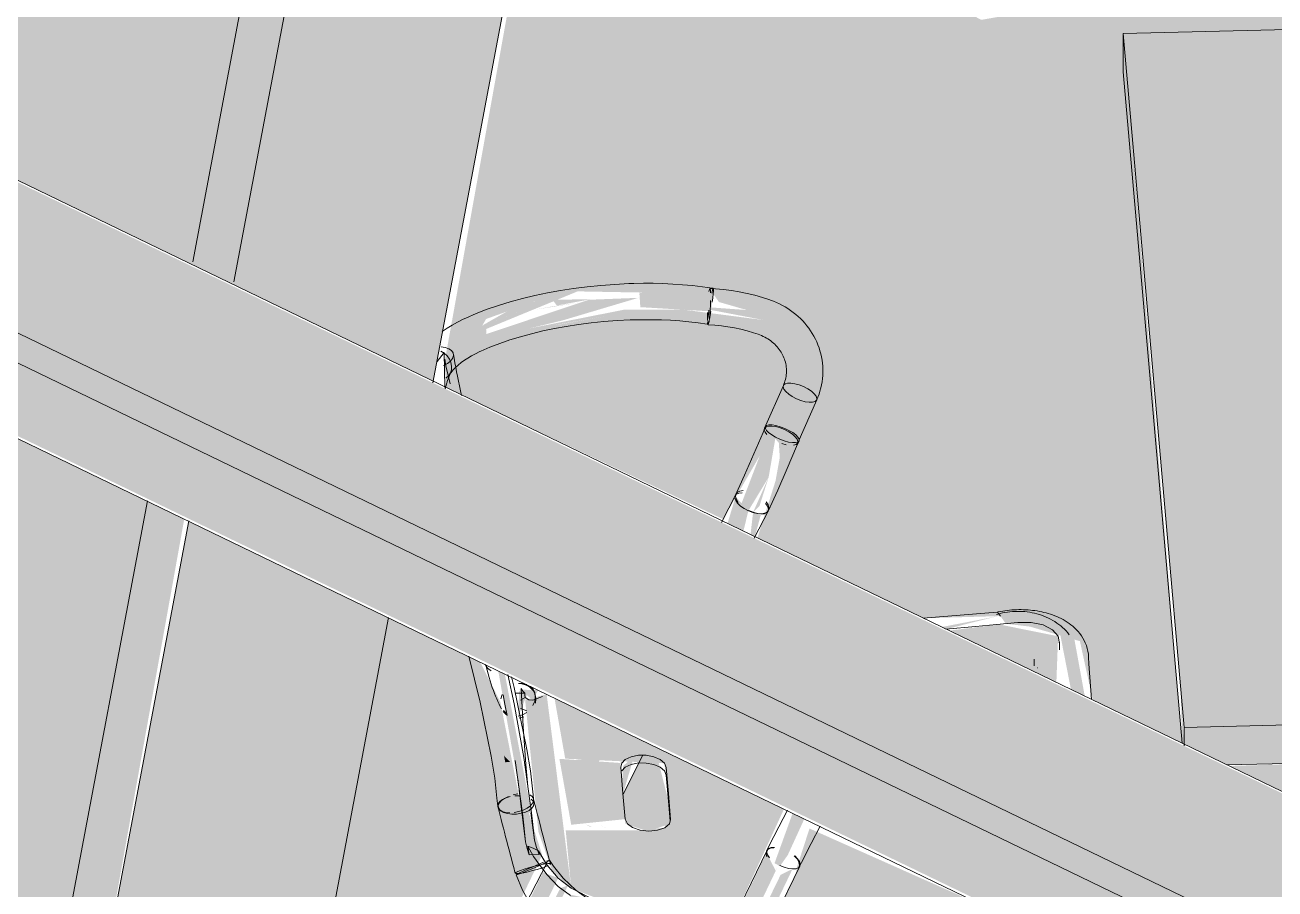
# Model space of a CAD drawing. Header units: inches. Extents: x 27328 to 52026, y -4075 to 4147.
# Drawn here: x 42702.04 to 42736.4, y -2216.59 to -2192.83 of the extents above; entities that cross this region are included whole.
import ezdxf

# ---------------------------------------------------------------- set-up
doc = ezdxf.new("R2010")
doc.units = ezdxf.units.IN
doc.header["$MEASUREMENT"] = 0
for name, color, linetype, lineweight in [('C-BLDG-PADS', 91, 'Continuous', 9), ('I-FURN', 30, 'Continuous', 9), ('S-BEAM', 12, 'Continuous', 9)]:
    doc.layers.add(name, color=color, linetype=linetype, lineweight=lineweight)

# ---------------------------------------------------------------- blocks, each defined once
blk = doc.blocks.new('Falcon 7700 Series Pedestal Base - 36_ Square Top x 30_ - Wheelchair Height-V117-Axon - Looking South West')
at = {"layer": 'I-FURN'}
for points in [[(-34176.235, -2212.144), (-34140.287, -2211.103), (-34141.65, -2195.533), (-34148.278, -2192.328), (-34177.906, -2193.058), (-34176.326, -2211.103)], [(-34176.235, -2212.605), (-34176.326, -2211.103), (-34176.29, -2212.579)], [(-34175.059, -2213.174), (-34140.274, -2212.317), (-34140.274, -2211.257), (-34176.235, -2212.144), (-34176.235, -2212.605), (-34175.199, -2213.106)]]:
    blk.add_hatch(color=256, dxfattribs=at).paths.add_polyline_path(points, flags=0)
for p, q in [((-34148.26, -2192.327), (-34177.906, -2193.058)), ((-34177.906, -2193.058), (-34176.235, -2212.144)), ((-34177.906, -2194.117), (-34177.906, -2193.058)), ((-34176.29, -2212.579), (-34177.906, -2194.117)), ((-34176.235, -2212.144), (-34140.274, -2211.257)), ((-34176.235, -2212.144), (-34176.235, -2212.651)), ((-34140.274, -2212.317), (-34175.059, -2213.174))]:
    blk.add_line(p, q, dxfattribs=at)
blk = doc.blocks.new('HermanMiller_Collection_Air-Chair_SideChair_Arms - Arms-V119-Axon - Looking South West')
at = {"layer": 'I-FURN'}
for points in [[(-34189.239, -2200.7), (-34189.176, -2200.219), (-34190.231, -2200.028), (-34191.205, -2200.204), (-34191.179, -2200.585), (-34189.253, -2200.7)], [(-34189.296, -2200.993), (-34190.24, -2200.718), (-34191.179, -2200.882)], [(-34187.808, -2201.174), (-34188.5, -2200.874), (-34189.279, -2200.891)], [(-34188.21, -2206.184), (-34187.653, -2205.264), (-34187.463, -2204.162), (-34187.652, -2204.036), (-34188.425, -2206.053), (-34188.324, -2206.123)], [(-34182.781, -2209.44), (-34181.386, -2209.089), (-34182.9, -2209.382)], [(-34178.964, -2211.286), (-34179.257, -2209.676), (-34179.635, -2209.606), (-34179.343, -2211.103), (-34179.001, -2211.268)], [(-34194.422, -2214.496), (-34194.171, -2214.489), (-34194.902, -2210.673), (-34195.084, -2210.586), (-34194.519, -2213.785)], [(-34194.526, -2211.818), (-34194.285, -2211.221), (-34194.508, -2211.133), (-34194.534, -2211.758)], [(-34193.079, -2216.56), (-34193.754, -2211.229), (-34194.345, -2211.384), (-34193.981, -2215.009), (-34193.602, -2216.088), (-34193.17, -2216.491)], [(-34194.636, -2213.059), (-34194.519, -2213.015), (-34194.902, -2211.442)], [(-34194.891, -2213.1), (-34194.763, -2213.088), (-34194.926, -2212.918)], [(-34194.708, -2214.525), (-34194.763, -2213.478), (-34194.763, -2214.101)], [(-34187.348, -2215.964), (-34187.128, -2215.654), (-34186.67, -2214.655), (-34186.992, -2214.499), (-34187.49, -2215.875), (-34187.344, -2215.956)], [(-34196.02, -2234.048), (-34187.387, -2215.937), (-34187.458, -2216.083), (-34187.683, -2215.649), (-34187.705, -2215.578), (-34196.451, -2233.959), (-34196.142, -2234.045)], [(-34196.02, -2234.048), (-34195.54, -2233.886), (-34186.996, -2216.034), (-34187.324, -2216.197), (-34195.577, -2233.138)]]:
    blk.add_hatch(color=256, dxfattribs=at).paths.add_polyline_path(points, flags=0)
h = blk.add_hatch(color=256, dxfattribs=at)
h.paths.add_polyline_path([(-34193.594, -2200.382), (-34194.462, -2200.486), (-34195.523, -2201.089)], flags=0)
h.paths.add_polyline_path([(-34192.546, -2200.367), (-34193.594, -2200.382), (-34193.472, -2200.541), (-34192.624, -2200.382)], flags=0)
h.paths.add_polyline_path([(-34195.399, -2201.45), (-34193.324, -2200.952), (-34191.232, -2200.328), (-34192.595, -2200.382), (-34195.417, -2201.326)], flags=0)
h = blk.add_hatch(color=256, dxfattribs=at)
h.paths.add_polyline_path([(-34187.711, -2200.955), (-34187.633, -2200.71), (-34189.256, -2200.591), (-34189.26, -2200.658)], flags=0)
h.paths.add_polyline_path([(-34187.595, -2200.505), (-34188.78, -2200.204), (-34188.141, -2200.4), (-34187.633, -2200.498)], flags=0)
h = blk.add_hatch(color=256, dxfattribs=at)
h.paths.add_polyline_path([(-34196.929, -2223.494), (-34193.439, -2216.282), (-34193.857, -2216.127), (-34197.366, -2223.405), (-34197.051, -2223.491)], flags=0)
h.paths.add_polyline_path([(-34192.511, -2214.873), (-34192.676, -2214.81), (-34192.571, -2214.869)], flags=0)
h.paths.add_polyline_path([(-34191.712, -2213.315), (-34191.719, -2212.955), (-34191.691, -2213.121), (-34191.719, -2213.236)], flags=0)
h.paths.add_polyline_path([(-34188.347, -2206.748), (-34188.21, -2206.184), (-34188.561, -2205.794), (-34188.784, -2206.536), (-34188.35, -2206.747)], flags=0)
h = blk.add_hatch(color=256, dxfattribs=at)
h.paths.add_polyline_path([(-34196.929, -2223.494), (-34196.451, -2223.321), (-34193.17, -2216.491), (-34193.376, -2216.56), (-34196.776, -2223.196)], flags=0)
h.paths.add_polyline_path([(-34192.133, -2214.9), (-34192.301, -2214.803), (-34192.139, -2214.9)], flags=0)
h.paths.add_polyline_path([(-34191.656, -2213.969), (-34191.35, -2212.931), (-34191.657, -2213.206), (-34191.679, -2213.704), (-34191.657, -2213.957)], flags=0)
h.paths.add_polyline_path([(-34188.031, -2206.901), (-34187.862, -2206.272), (-34188.08, -2206.226), (-34188.151, -2206.843), (-34188.041, -2206.896)], flags=0)
h = blk.add_hatch(color=256, dxfattribs=at)
h.paths.add_polyline_path([(-34193.403, -2213.006), (-34193.079, -2214.818), (-34191.594, -2214.664), (-34191.729, -2213.119), (-34193.323, -2213.011)], flags=0)
h.paths.add_polyline_path([(-34188.713, -2217.609), (-34187.23, -2214.384), (-34193.539, -2211.333), (-34193.244, -2213.001), (-34190.518, -2213.127), (-34190.408, -2213.962), (-34190.508, -2214.901), (-34191.182, -2214.968), (-34193.23, -2214.968), (-34193.079, -2216.56), (-34191.139, -2217.332), (-34189.012, -2217.604)], flags=0)
h.paths.add_polyline_path([(-34187.588, -2217.58), (-34181.268, -2217.267), (-34186.529, -2214.922), (-34186.887, -2216.021), (-34186.904, -2216.179), (-34187.554, -2217.511)], flags=0)
h.paths.add_polyline_path([(-34187.108, -2216.02), (-34187.271, -2215.861), (-34187.115, -2216.018)], flags=0)
h.paths.add_polyline_path([(-34179.745, -2210.908), (-34179.697, -2209.635), (-34181.323, -2209.308), (-34182.695, -2209.481), (-34179.801, -2210.881)], flags=0)
for p, q in [((-34189.249, -2200.187), (-34189.254, -2200.117)), ((-34189.239, -2200.7), (-34189.259, -2200.818)), ((-34196.575, -2201.828), (-34196.767, -2202.075)), ((-34196.553, -2202.79), (-34196.575, -2201.828)), ((-34196.525, -2202.2), (-34196.55, -2202.014)), ((-34196.409, -2202.697), (-34196.525, -2202.2)), ((-34187.248, -2202.737), (-34187.768, -2203.917)), ((-34187.254, -2202.779), (-34187.248, -2202.737)), ((-34186.853, -2204.32), (-34186.331, -2203.137)), ((-34186.325, -2203.095), (-34186.331, -2203.137)), ((-34187.168, -2204.367), (-34187.287, -2204.333)), ((-34188.548, -2205.718), (-34188.95, -2206.503)), ((-34188.08, -2206.226), (-34188.199, -2206.177)), ((-34187.962, -2206.256), (-34188.08, -2206.226)), ((-34188.049, -2206.938), (-34187.658, -2206.174)), ((-34181.37, -2208.972), (-34183.402, -2209.139)), ((-34181.281, -2209.08), (-34181.365, -2208.972)), ((-34181.971, -2209.369), (-34182.782, -2209.442)), ((-34179.658, -2210.011), (-34179.658, -2209.798)), ((-34180.351, -2210.452), (-34180.359, -2210.269)), ((-34178.86, -2210.209), (-34178.86, -2210.211)), ((-34178.853, -2210.39), (-34178.86, -2210.211)), ((-34180.267, -2210.501), (-34180.271, -2210.499)), ((-34178.853, -2210.39), (-34178.775, -2211.377)), ((-34195.016, -2211.351), (-34194.975, -2211.232)), ((-34194.606, -2211.204), (-34194.351, -2211.198)), ((-34194.348, -2211.32), (-34194.477, -2211.396)), ((-34193.87, -2211.295), (-34194.136, -2211.389)), ((-34194.048, -2211.353), (-34194.057, -2211.477)), ((-34194.861, -2211.791), (-34194.945, -2211.703)), ((-34194.94, -2211.672), (-34194.866, -2211.753)), ((-34194.475, -2211.622), (-34194.302, -2211.684)), ((-34194.382, -2211.854), (-34194.507, -2211.886)), ((-34194.422, -2214.496), (-34194.618, -2213.052)), ((-34191.655, -2213.974), (-34191.109, -2212.909)), ((-34194.545, -2213.545), (-34194.516, -2213.792)), ((-34195.12, -2214.084), (-34195.1, -2214.311)), ((-34194.55, -2213.971), (-34194.677, -2213.997)), ((-34194.625, -2214.023), (-34194.495, -2214.021)), ((-34194.103, -2214.235), (-34194.124, -2213.991)), ((-34194.644, -2214.479), (-34194.517, -2214.454)), ((-34194.084, -2215.244), (-34194.185, -2214.49)), ((-34187.695, -2215.519), (-34196.565, -2233.727)), ((-34193.742, -2215.854), (-34197.488, -2223.164)), ((-34193.962, -2215.636), (-34194.237, -2215.643)), ((-34187.706, -2215.697), (-34187.725, -2215.619)), ((-34195.507, -2233.839), (-34186.796, -2215.957)), ((-34193.669, -2215.913), (-34193.651, -2215.894)), ((-34187.222, -2215.988), (-34187.342, -2215.938)), ((-34186.801, -2215.917), (-34186.812, -2215.985))]:
    blk.add_line(p, q, dxfattribs=at)
for points in [[(-34195.979, -2200.886, 0), (-34195.688, -2200.761, 0), (-34195.386, -2200.644, 0), (-34195.075, -2200.537, 0), (-34194.753, -2200.437, 0), (-34194.422, -2200.347, 0), (-34194.082, -2200.265, 0), (-34193.734, -2200.191, 0), (-34193.377, -2200.127, 0), (-34193.014, -2200.071, 0), (-34192.643, -2200.025, 0), (-34192.266, -2199.987, 0), (-34191.883, -2199.958, 0), (-34191.495, -2199.938, 0), (-34191.36, -2199.934, 0)], [(-34191.36, -2199.934, 0), (-34191.096, -2199.929, 0), (-34190.829, -2199.929, 0), (-34190.56, -2199.936, 0), (-34190.289, -2199.949, 0), (-34190.017, -2199.968, 0), (-34189.744, -2199.993, 0), (-34189.47, -2200.023, 0), (-34189.196, -2200.06, 0), (-34189.176, -2200.063, 0)], [(-34189.254, -2200.117, 0), (-34189.261, -2200.077, 0), (-34189.27, -2200.07, 0), (-34189.281, -2200.097, 0), (-34189.293, -2200.157, 0)], [(-34187.618, -2200.385, 0), (-34187.825, -2200.318, 0), (-34188.034, -2200.259, 0), (-34188.246, -2200.207, 0), (-34188.46, -2200.163, 0), (-34188.676, -2200.127, 0), (-34188.894, -2200.098, 0), (-34189.112, -2200.078, 0), (-34189.267, -2200.068, 0)], [(-34189.217, -2200.197, 0), (-34189.199, -2200.121, 0), (-34189.185, -2200.076, 0), (-34189.175, -2200.063, 0), (-34189.17, -2200.084, 0), (-34189.17, -2200.137, 0)], [(-34189.269, -2200.782, 0), (-34189.26, -2200.658, 0), (-34189.253, -2200.528, 0), (-34189.249, -2200.4, 0)], [(-34189.17, -2200.137, 0), (-34189.176, -2200.219, 0), (-34189.186, -2200.324, 0), (-34189.201, -2200.444, 0)], [(-34186.174, -2202.126, 0), (-34186.185, -2202.04, 0), (-34186.2, -2201.955, 0), (-34186.219, -2201.87, 0), (-34186.242, -2201.786, 0), (-34186.268, -2201.703, 0), (-34186.298, -2201.622, 0), (-34186.331, -2201.541, 0), (-34186.368, -2201.462, 0), (-34186.408, -2201.385, 0), (-34186.452, -2201.31, 0), (-34186.499, -2201.236, 0), (-34186.548, -2201.164, 0), (-34186.601, -2201.095, 0), (-34186.657, -2201.028, 0), (-34186.716, -2200.963, 0), (-34186.778, -2200.9, 0), (-34186.842, -2200.84, 0), (-34186.908, -2200.783, 0), (-34186.977, -2200.728, 0), (-34187.048, -2200.676, 0), (-34187.121, -2200.626, 0), (-34187.197, -2200.58, 0), (-34187.274, -2200.536, 0), (-34187.352, -2200.496, 0), (-34187.433, -2200.458, 0), (-34187.515, -2200.424, 0), (-34187.598, -2200.392, 0), (-34187.618, -2200.385, 0)], [(-34189.335, -2200.735, 0), (-34189.336, -2200.851, 0), (-34189.334, -2200.948, 0)], [(-34189.32, -2200.896, 0), (-34189.309, -2200.791, 0), (-34189.295, -2200.67, 0)], [(-34196.622, -2201.252, 0), (-34196.489, -2201.161, 0), (-34196.349, -2201.076, 0), (-34196.203, -2200.995, 0), (-34196.052, -2200.919, 0), (-34195.979, -2200.886, 0)], [(-34195.567, -2201.797, 0), (-34195.311, -2201.687, 0), (-34195.043, -2201.584, 0), (-34194.764, -2201.487, 0), (-34194.474, -2201.397, 0), (-34194.173, -2201.315, 0), (-34193.862, -2201.24, 0), (-34193.542, -2201.173, 0), (-34193.213, -2201.113, 0), (-34192.876, -2201.062, 0), (-34192.531, -2201.018, 0), (-34192.179, -2200.983, 0), (-34191.82, -2200.956, 0), (-34191.456, -2200.938, 0), (-34191.329, -2200.933, 0)], [(-34191.329, -2200.933, 0), (-34191.088, -2200.929, 0), (-34190.843, -2200.929, 0), (-34190.596, -2200.936, 0), (-34190.347, -2200.947, 0), (-34190.096, -2200.965, 0), (-34189.844, -2200.988, 0), (-34189.592, -2201.016, 0), (-34189.339, -2201.049, 0), (-34189.32, -2201.052, 0)], [(-34189.33, -2201.019, 0), (-34189.322, -2201.059, 0), (-34189.313, -2201.066, 0), (-34189.302, -2201.038, 0), (-34189.291, -2200.979, 0), (-34189.279, -2200.891, 0), (-34189.269, -2200.782, 0)], [(-34189.259, -2200.818, 0), (-34189.279, -2200.918, 0), (-34189.296, -2200.993, 0), (-34189.31, -2201.039, 0), (-34189.32, -2201.052, 0), (-34189.325, -2201.031, 0), (-34189.325, -2200.978, 0)], [(-34189.316, -2201.067, 0), (-34189.133, -2201.079, 0), (-34188.951, -2201.098, 0), (-34188.77, -2201.124, 0), (-34188.591, -2201.156, 0), (-34188.414, -2201.194, 0), (-34188.239, -2201.239, 0), (-34188.066, -2201.29, 0), (-34187.945, -2201.33, 0)], [(-34187.945, -2201.33, 0), (-34187.897, -2201.348, 0), (-34187.85, -2201.367, 0), (-34187.804, -2201.388, 0), (-34187.759, -2201.411, 0), (-34187.716, -2201.435, 0), (-34187.674, -2201.46, 0), (-34187.633, -2201.487, 0), (-34187.593, -2201.515, 0), (-34187.556, -2201.545, 0), (-34187.519, -2201.576, 0), (-34187.485, -2201.607, 0), (-34187.452, -2201.64, 0), (-34187.42, -2201.674, 0), (-34187.391, -2201.709, 0), (-34187.363, -2201.745, 0), (-34187.337, -2201.782, 0), (-34187.312, -2201.819, 0), (-34187.29, -2201.857, 0), (-34187.269, -2201.896, 0), (-34187.25, -2201.935, 0), (-34187.233, -2201.975, 0), (-34187.218, -2202.016, 0), (-34187.204, -2202.056, 0), (-34187.193, -2202.098, 0), (-34187.183, -2202.139, 0), (-34187.175, -2202.181, 0), (-34187.169, -2202.223, 0), (-34187.168, -2202.233, 0)], [(-34196.655, -2201.674, 0), (-34196.539, -2201.692, 0), (-34196.441, -2201.728, 0), (-34196.368, -2201.781, 0), (-34196.325, -2201.845, 0)], [(-34196.666, -2201.792, 0), (-34196.571, -2201.851, 0), (-34196.49, -2201.926, 0), (-34196.426, -2202.013, 0), (-34196.384, -2202.108, 0), (-34196.365, -2202.207, 0), (-34196.37, -2202.304, 0)], [(-34196.325, -2201.845, 0), (-34196.315, -2201.918, 0), (-34196.338, -2201.993, 0), (-34196.394, -2202.067, 0), (-34196.478, -2202.133, 0), (-34196.585, -2202.187, 0)], [(-34196.429, -2202.446, 0), (-34196.378, -2202.378, 0), (-34196.32, -2202.311, 0), (-34196.255, -2202.244, 0), (-34196.182, -2202.177, 0), (-34196.102, -2202.111, 0), (-34196.014, -2202.047, 0), (-34195.919, -2201.984, 0), (-34195.816, -2201.923, 0), (-34195.707, -2201.864, 0), (-34195.59, -2201.807, 0), (-34195.567, -2201.797, 0)], [(-34196.092, -2203.017, 0), (-34196.121, -2202.882, 0), (-34196.149, -2202.749, 0), (-34196.176, -2202.617, 0), (-34196.202, -2202.487, 0), (-34196.227, -2202.36, 0), (-34196.251, -2202.235, 0), (-34196.274, -2202.112, 0), (-34196.296, -2201.992, 0), (-34196.316, -2201.875, 0)], [(-34186.331, -2203.137, 0), (-34186.298, -2203.056, 0), (-34186.268, -2202.974, 0), (-34186.242, -2202.891, 0), (-34186.22, -2202.807, 0), (-34186.201, -2202.722, 0), (-34186.186, -2202.636, 0), (-34186.174, -2202.55, 0), (-34186.167, -2202.463, 0), (-34186.163, -2202.377, 0), (-34186.163, -2202.29, 0), (-34186.167, -2202.203, 0), (-34186.174, -2202.126, 0)], [(-34196.545, -2202.829, 0), (-34196.477, -2202.606, 0), (-34196.39, -2202.373, 0)], [(-34196.37, -2202.304, 0), (-34196.399, -2202.395, 0), (-34196.451, -2202.474, 0), (-34196.522, -2202.538, 0)], [(-34187.168, -2202.233, 0), (-34187.165, -2202.276, 0), (-34187.163, -2202.318, 0), (-34187.163, -2202.361, 0), (-34187.165, -2202.404, 0), (-34187.169, -2202.446, 0), (-34187.175, -2202.489, 0), (-34187.183, -2202.532, 0), (-34187.192, -2202.574, 0), (-34187.204, -2202.617, 0), (-34187.217, -2202.659, 0), (-34187.233, -2202.701, 0), (-34187.248, -2202.737, 0)], [(-34186.766, -2203.151, 0), (-34186.887, -2203.103, 0), (-34187.002, -2203.044, 0), (-34187.101, -2202.977, 0), (-34187.18, -2202.908, 0), (-34187.232, -2202.84, 0), (-34187.254, -2202.779, 0)], [(-34187.248, -2202.737, 0), (-34187.244, -2202.729, 0), (-34187.203, -2202.693, 0), (-34187.134, -2202.674, 0), (-34187.042, -2202.673, 0), (-34186.932, -2202.689, 0), (-34186.813, -2202.723, 0)], [(-34186.813, -2202.723, 0), (-34186.692, -2202.771, 0), (-34186.577, -2202.831, 0), (-34186.478, -2202.897, 0), (-34186.399, -2202.967, 0), (-34186.347, -2203.034, 0), (-34186.325, -2203.095, 0)], [(-34186.331, -2203.137, 0), (-34186.335, -2203.145, 0), (-34186.376, -2203.181, 0), (-34186.445, -2203.2, 0), (-34186.537, -2203.201, 0), (-34186.647, -2203.185, 0), (-34186.766, -2203.151, 0)], [(-34187.334, -2203.874, 0), (-34187.452, -2203.842, 0), (-34187.558, -2203.825, 0), (-34187.645, -2203.825, 0), (-34187.707, -2203.842, 0), (-34187.74, -2203.874, 0), (-34187.741, -2203.919, 0)], [(-34188.574, -2205.773, 0), (-34188.315, -2205.204, 0), (-34188.059, -2204.622, 0), (-34187.805, -2204.028, 0), (-34187.74, -2203.875, 0)], [(-34187.774, -2203.959, 0), (-34187.764, -2203.909, 0), (-34187.723, -2203.874, 0), (-34187.654, -2203.855, 0), (-34187.562, -2203.854, 0), (-34187.453, -2203.871, 0), (-34187.334, -2203.905, 0)], [(-34187.7, -2204.088, 0), (-34187.752, -2204.02, 0), (-34187.774, -2203.959, 0)], [(-34187.741, -2203.919, 0), (-34187.711, -2203.974, 0), (-34187.652, -2204.036, 0), (-34187.567, -2204.1, 0), (-34187.463, -2204.162, 0), (-34187.346, -2204.217, 0), (-34187.224, -2204.262, 0)], [(-34186.817, -2204.217, 0), (-34186.847, -2204.162, 0), (-34186.906, -2204.1, 0), (-34186.991, -2204.036, 0), (-34187.095, -2203.974, 0), (-34187.212, -2203.919, 0), (-34187.334, -2203.874, 0)], [(-34187.334, -2203.905, 0), (-34187.213, -2203.953, 0), (-34187.099, -2204.013, 0), (-34186.999, -2204.08, 0), (-34186.921, -2204.15, 0), (-34186.869, -2204.217, 0), (-34186.847, -2204.278, 0)], [(-34187.666, -2206.192, 0), (-34187.402, -2205.613, 0), (-34187.141, -2205.021, 0), (-34186.883, -2204.417, 0), (-34186.818, -2204.261, 0)], [(-34187.224, -2204.262, 0), (-34187.106, -2204.294, 0), (-34187, -2204.311, 0), (-34186.913, -2204.311, 0), (-34186.851, -2204.294, 0), (-34186.818, -2204.262, 0), (-34186.817, -2204.217, 0)], [(-34186.847, -2204.278, 0), (-34186.857, -2204.328, 0), (-34186.898, -2204.364, 0), (-34186.967, -2204.383, 0)], [(-34188.089, -2206.231, 0), (-34188.21, -2206.184, 0), (-34188.324, -2206.123, 0), (-34188.425, -2206.053, 0), (-34188.505, -2205.978, 0), (-34188.558, -2205.903, 0), (-34188.582, -2205.833, 0)], [(-34188.561, -2205.794, 0), (-34188.552, -2205.727, 0), (-34188.512, -2205.675, 0), (-34188.443, -2205.641, 0), (-34188.352, -2205.628, 0)], [(-34188.488, -2205.954, 0), (-34188.54, -2205.872, 0), (-34188.561, -2205.794, 0)], [(-34188.535, -2205.729, 0), (-34188.468, -2205.701, 0), (-34188.377, -2205.692, 0)], [(-34187.657, -2206.131, 0), (-34187.665, -2206.191, 0), (-34187.704, -2206.236, 0), (-34187.771, -2206.264, 0), (-34187.862, -2206.272, 0), (-34187.97, -2206.261, 0), (-34188.089, -2206.231, 0)], [(-34187.644, -2206.098, 0), (-34187.654, -2206.165, 0), (-34187.694, -2206.218, 0), (-34187.762, -2206.251, 0), (-34187.853, -2206.264, 0)], [(-34187.735, -2205.987, 0), (-34187.681, -2206.062, 0), (-34187.657, -2206.131, 0)], [(-34187.717, -2205.938, 0), (-34187.666, -2206.021, 0), (-34187.644, -2206.098, 0)], [(-34179.39, -2209.592, 0), (-34179.432, -2209.54, 0), (-34179.477, -2209.49, 0), (-34179.523, -2209.442, 0), (-34179.572, -2209.396, 0), (-34179.623, -2209.352, 0), (-34179.675, -2209.31, 0), (-34179.73, -2209.271, 0), (-34179.786, -2209.233, 0), (-34179.843, -2209.198, 0), (-34179.902, -2209.166, 0), (-34179.962, -2209.135, 0), (-34180.023, -2209.107, 0), (-34180.085, -2209.081, 0), (-34180.149, -2209.057, 0), (-34180.213, -2209.036, 0), (-34180.278, -2209.017, 0), (-34180.344, -2209.001, 0), (-34180.41, -2208.987, 0), (-34180.477, -2208.975, 0), (-34180.545, -2208.965, 0), (-34180.612, -2208.958, 0), (-34180.68, -2208.953, 0), (-34180.749, -2208.95, 0), (-34180.817, -2208.95, 0), (-34180.885, -2208.952, 0), (-34180.954, -2208.956, 0), (-34181.022, -2208.962, 0), (-34181.09, -2208.971, 0), (-34181.157, -2208.982, 0), (-34181.224, -2208.995, 0), (-34181.291, -2209.011, 0), (-34181.357, -2209.028, 0), (-34181.39, -2209.038, 0)], [(-34178.86, -2210.209, 0), (-34178.866, -2210.127, 0), (-34178.879, -2210.047, 0), (-34178.897, -2209.968, 0), (-34178.921, -2209.892, 0), (-34178.949, -2209.819, 0), (-34178.982, -2209.749, 0), (-34179.018, -2209.683, 0), (-34179.058, -2209.62, 0), (-34179.101, -2209.561, 0), (-34179.146, -2209.506, 0), (-34179.193, -2209.454, 0), (-34179.242, -2209.406, 0), (-34179.292, -2209.361, 0), (-34179.344, -2209.319, 0), (-34179.397, -2209.28, 0), (-34179.45, -2209.243, 0), (-34179.505, -2209.209, 0), (-34179.56, -2209.177, 0), (-34179.616, -2209.147, 0), (-34179.673, -2209.12, 0), (-34179.731, -2209.094, 0), (-34179.789, -2209.07, 0), (-34179.847, -2209.048, 0), (-34179.906, -2209.028, 0), (-34179.966, -2209.01, 0), (-34180.027, -2208.993, 0), (-34180.087, -2208.977, 0), (-34180.148, -2208.963, 0), (-34180.21, -2208.951, 0), (-34180.272, -2208.94, 0), (-34180.334, -2208.931, 0), (-34180.397, -2208.922, 0), (-34180.46, -2208.916, 0), (-34180.523, -2208.911, 0), (-34180.587, -2208.907, 0), (-34180.65, -2208.904, 0), (-34180.714, -2208.903, 0), (-34180.777, -2208.903, 0), (-34180.841, -2208.905, 0), (-34180.905, -2208.908, 0), (-34180.968, -2208.912, 0), (-34181.031, -2208.918, 0), (-34181.095, -2208.925, 0), (-34181.158, -2208.933, 0), (-34181.22, -2208.943, 0), (-34181.283, -2208.954, 0), (-34181.345, -2208.966, 0), (-34181.373, -2208.972, 0)], [(-34180.802, -2209.257, 0), (-34181.386, -2209.314, 0), (-34181.971, -2209.368, 0)], [(-34179.661, -2209.843, 0), (-34179.697, -2209.635, 0), (-34179.852, -2209.455, 0), (-34180.109, -2209.324, 0), (-34180.438, -2209.255, 0), (-34180.802, -2209.257, 0)], [(-34195.894, -2210.182, 0), (-34195.579, -2211.446, 0), (-34195.278, -2212.928, 0)], [(-34195.28, -2210.585, 0), (-34195.364, -2210.534, 0), (-34195.42, -2210.47, 0), (-34195.443, -2210.399, 0)], [(-34194.993, -2211.627, 0), (-34195.029, -2211.564, 0), (-34195.063, -2211.498, 0), (-34195.096, -2211.43, 0), (-34195.127, -2211.358, 0), (-34195.158, -2211.284, 0), (-34195.189, -2211.206, 0), (-34195.219, -2211.125, 0), (-34195.248, -2211.04, 0), (-34195.277, -2210.952, 0), (-34195.306, -2210.862, 0), (-34195.334, -2210.767, 0), (-34195.362, -2210.67, 0), (-34195.39, -2210.57, 0), (-34195.416, -2210.467, 0), (-34195.424, -2210.437, 0)], [(-34195.424, -2210.437, 0), (-34195.42, -2210.451, 0), (-34195.38, -2210.516, 0), (-34195.309, -2210.568, 0)], [(-34194.825, -2210.691, 0), (-34194.645, -2211.493, 0), (-34194.378, -2212.971, 0), (-34194.171, -2214.489, 0)], [(-34194.294, -2212.749, 0), (-34194.645, -2211.046, 0), (-34194.719, -2210.751, 0)], [(-34194.297, -2210.957, 0), (-34194.409, -2210.931, 0), (-34194.53, -2210.935, 0)], [(-34194.439, -2210.943, 0), (-34194.318, -2210.976, 0), (-34194.212, -2211.038, 0), (-34194.128, -2211.126, 0), (-34194.072, -2211.233, 0), (-34194.048, -2211.353, 0)], [(-34194.131, -2211.54, 0), (-34194.083, -2211.424, 0), (-34194.067, -2211.306, 0), (-34194.081, -2211.193, 0), (-34194.127, -2211.092, 0), (-34194.201, -2211.012, 0)], [(-34194.119, -2211.14, 0), (-34194.132, -2211.118, 0), (-34194.149, -2211.089, 0), (-34194.167, -2211.053, 0), (-34194.187, -2211.011, 0)], [(-34194.835, -2211.81, 0), (-34194.899, -2211.498, 0), (-34194.953, -2211.244, 0)], [(-34194.351, -2211.198, 0), (-34194.411, -2211.146, 0), (-34194.45, -2211.067, 0)], [(-34194.268, -2213.764, 0), (-34194.326, -2213.163, 0), (-34194.402, -2212.116, 0), (-34194.45, -2211.067, 0)], [(-34194.348, -2211.32, 0), (-34194.349, -2211.259, 0), (-34194.351, -2211.198, 0)], [(-34194.136, -2211.389, 0), (-34194.244, -2211.384, 0), (-34194.348, -2211.32, 0)], [(-34194.537, -2211.83, 0), (-34194.416, -2211.795, 0), (-34194.303, -2211.731, 0)], [(-34194.124, -2213.991, 0), (-34194.2, -2213.333, 0), (-34194.294, -2212.749, 0)], [(-34195.278, -2212.928, 0), (-34195.182, -2213.536, 0), (-34195.12, -2214.084, 0)], [(-34191.719, -2213.236, 0), (-34191.691, -2213.121, 0), (-34191.592, -2213.021, 0), (-34191.432, -2212.947, 0), (-34191.232, -2212.908, 0), (-34191.015, -2212.909, 0), (-34190.808, -2212.95, 0), (-34190.635, -2213.026, 0), (-34190.518, -2213.127, 0), (-34190.471, -2213.243, 0)], [(-34190.471, -2213.455, 0), (-34190.518, -2213.339, 0), (-34190.635, -2213.238, 0), (-34190.808, -2213.162, 0), (-34191.015, -2213.121, 0), (-34191.232, -2213.12, 0), (-34191.432, -2213.159, 0), (-34191.592, -2213.233, 0), (-34191.691, -2213.333, 0)], [(-34191.594, -2214.664, 0), (-34191.657, -2213.956, 0), (-34191.719, -2213.236, 0)], [(-34190.471, -2213.243, 0), (-34190.408, -2213.962, 0), (-34190.346, -2214.671, 0)], [(-34190.36, -2214.721, 0), (-34190.408, -2214.174, 0), (-34190.471, -2213.455, 0)], [(-34195.1, -2214.313, 0), (-34195.089, -2214.247, 0), (-34195.045, -2214.182, 0), (-34194.971, -2214.124, 0), (-34194.871, -2214.076, 0), (-34194.753, -2214.042, 0)], [(-34194.8, -2214.038, 0), (-34194.908, -2214.092, 0), (-34194.995, -2214.155, 0), (-34195.055, -2214.222, 0), (-34195.084, -2214.29, 0), (-34195.08, -2214.354, 0)], [(-34194.517, -2214.454, 0), (-34194.395, -2214.413, 0), (-34194.286, -2214.359, 0), (-34194.199, -2214.296, 0), (-34194.139, -2214.228, 0), (-34194.11, -2214.16, 0), (-34194.114, -2214.096, 0)], [(-34194.509, -2213.864, 0), (-34194.467, -2214.242, 0), (-34194.331, -2215.286, 0)], [(-34194.114, -2214.096, 0), (-34194.152, -2214.041, 0), (-34194.219, -2213.999, 0)], [(-34194.182, -2214.113, 0), (-34194.126, -2214.17, 0), (-34194.103, -2214.233, 0)], [(-34194.111, -2214.108, 0), (-34194.085, -2214.215, 0), (-34194.058, -2214.324, 0), (-34194.031, -2214.435, 0), (-34194.002, -2214.549, 0), (-34193.973, -2214.663, 0), (-34193.944, -2214.779, 0), (-34193.914, -2214.897, 0), (-34193.883, -2215.015, 0), (-34193.852, -2215.135, 0), (-34193.821, -2215.255, 0), (-34193.789, -2215.375, 0), (-34193.757, -2215.496, 0), (-34193.725, -2215.617, 0), (-34193.693, -2215.737, 0), (-34193.66, -2215.857, 0), (-34193.651, -2215.892, 0)], [(-34194.579, -2214.523, 0), (-34194.708, -2214.525, 0), (-34194.831, -2214.509, 0), (-34194.938, -2214.478, 0), (-34195.022, -2214.432, 0), (-34195.077, -2214.376, 0), (-34195.1, -2214.313, 0)], [(-34195.083, -2214.343, 0), (-34195.056, -2214.452, 0), (-34195.029, -2214.563, 0), (-34195.001, -2214.677, 0), (-34194.972, -2214.792, 0), (-34194.943, -2214.908, 0), (-34194.913, -2215.026, 0), (-34194.882, -2215.146, 0), (-34194.852, -2215.266, 0), (-34194.82, -2215.387, 0), (-34194.788, -2215.508, 0), (-34194.756, -2215.63, 0), (-34194.724, -2215.753, 0), (-34194.691, -2215.875, 0), (-34194.658, -2215.997, 0), (-34194.625, -2216.119, 0), (-34194.616, -2216.154, 0)], [(-34195.08, -2214.354, 0), (-34195.042, -2214.409, 0), (-34194.975, -2214.451, 0), (-34194.882, -2214.478, 0), (-34194.769, -2214.488, 0)], [(-34194.103, -2214.233, 0), (-34194.114, -2214.299, 0), (-34194.159, -2214.364, 0), (-34194.233, -2214.422, 0), (-34194.333, -2214.47, 0), (-34194.45, -2214.504, 0), (-34194.579, -2214.523, 0)], [(-34194.331, -2215.286, 0), (-34194.363, -2215.01, 0), (-34194.394, -2214.743, 0), (-34194.422, -2214.496, 0)], [(-34194.171, -2214.489, 0), (-34194.144, -2214.726, 0), (-34194.115, -2214.981, 0), (-34194.084, -2215.244, 0)], [(-34187.136, -2214.417, 0), (-34187.376, -2214.878, 0), (-34187.644, -2215.409, 0), (-34187.712, -2215.548, 0)], [(-34190.346, -2214.671, 0), (-34190.382, -2214.795, 0), (-34190.508, -2214.901, 0), (-34190.705, -2214.97, 0), (-34190.941, -2214.994, 0), (-34191.182, -2214.968, 0), (-34191.391, -2214.896, 0), (-34191.536, -2214.789, 0), (-34191.594, -2214.664, 0)], [(-34186.235, -2214.853, 0), (-34186.486, -2215.334, 0), (-34186.748, -2215.854, 0), (-34186.814, -2215.989, 0)], [(-34194.237, -2215.643, 0), (-34194.291, -2215.467, 0), (-34194.331, -2215.286, 0)], [(-34193.739, -2216.192, 0), (-34193.927, -2215.958, 0), (-34194.118, -2215.693, 0), (-34194.273, -2215.403, 0)], [(-34194.273, -2215.403, 0), (-34194.255, -2215.523, 0), (-34194.237, -2215.643, 0)], [(-34194.273, -2215.403, 0), (-34194.12, -2215.466, 0), (-34193.978, -2215.536, 0)], [(-34194.084, -2215.244, 0), (-34194.035, -2215.445, 0), (-34193.962, -2215.636, 0)], [(-34187.725, -2215.619, 0), (-34187.714, -2215.552, 0), (-34187.671, -2215.499, 0), (-34187.601, -2215.464, 0), (-34187.508, -2215.451, 0)], [(-34187.705, -2215.578, 0), (-34187.695, -2215.519, 0), (-34187.655, -2215.475, 0), (-34187.587, -2215.448, 0), (-34187.495, -2215.441, 0)], [(-34193.838, -2215.849, 0), (-34193.939, -2215.89, 0), (-34194.054, -2215.938, 0), (-34194.173, -2215.99, 0), (-34194.29, -2216.042, 0), (-34194.395, -2216.091, 0)], [(-34193.962, -2215.636, 0), (-34193.97, -2215.586, 0), (-34193.978, -2215.536, 0)], [(-34193.978, -2215.536, 0), (-34193.862, -2215.741, 0), (-34193.739, -2215.926, 0)], [(-34193.864, -2215.898, 0), (-34193.777, -2215.856, 0), (-34193.713, -2215.823, 0), (-34193.678, -2215.801, 0), (-34193.674, -2215.793, 0), (-34193.7, -2215.799, 0), (-34193.756, -2215.818, 0)], [(-34193.672, -2215.794, 0), (-34193.561, -2215.961, 0), (-34193.297, -2216.283, 0), (-34192.951, -2216.616, 0), (-34192.066, -2217.263, 0), (-34191.872, -2217.382, 0)], [(-34187.632, -2215.725, 0), (-34187.683, -2215.649, 0), (-34187.705, -2215.578, 0)], [(-34186.947, -2215.675, 0), (-34186.871, -2215.757, 0), (-34186.821, -2215.839, 0), (-34186.801, -2215.917, 0)], [(-34186.937, -2215.673, 0), (-34186.859, -2215.751, 0), (-34186.808, -2215.827, 0), (-34186.786, -2215.897, 0)], [(-34194.127, -2215.966, 0), (-34194.252, -2216.001, 0), (-34194.369, -2216.038, 0), (-34194.47, -2216.074, 0), (-34194.548, -2216.106, 0), (-34194.598, -2216.133, 0), (-34194.616, -2216.152, 0)], [(-34194.616, -2216.152, 0), (-34194.601, -2216.162, 0), (-34194.555, -2216.163, 0), (-34194.479, -2216.155, 0), (-34194.38, -2216.137, 0), (-34194.265, -2216.112, 0), (-34194.14, -2216.08, 0)], [(-34194.588, -2216.195, 0), (-34194.419, -2216.614, 0), (-34194.183, -2217.038, 0), (-34193.879, -2217.467, 0), (-34193.092, -2218.3, 0), (-34192.736, -2218.606, 0)], [(-34194.395, -2216.091, 0), (-34194.483, -2216.134, 0), (-34194.547, -2216.167, 0), (-34194.582, -2216.188, 0), (-34194.586, -2216.196, 0), (-34194.559, -2216.19, 0), (-34194.503, -2216.171, 0)], [(-34194.503, -2216.171, 0), (-34194.422, -2216.14, 0), (-34194.321, -2216.099, 0), (-34194.206, -2216.051, 0), (-34194.087, -2215.999, 0), (-34193.97, -2215.947, 0), (-34193.864, -2215.898, 0)], [(-34194.14, -2216.08, 0), (-34194.015, -2216.045, 0), (-34193.898, -2216.008, 0), (-34193.797, -2215.972, 0), (-34193.719, -2215.94, 0)], [(-34193.651, -2215.894, 0), (-34193.665, -2215.884, 0), (-34193.712, -2215.883, 0), (-34193.787, -2215.892, 0), (-34193.886, -2215.909, 0), (-34194.002, -2215.935, 0), (-34194.127, -2215.966, 0)], [(-34193.739, -2215.926, 0), (-34193.433, -2216.289, 0), (-34193.079, -2216.56, 0)], [(-34193.096, -2216.763, 0), (-34193.437, -2216.512, 0), (-34193.739, -2216.192, 0)], [(-34186.786, -2215.897, 0), (-34186.796, -2215.956, 0), (-34186.836, -2216.001, 0), (-34186.904, -2216.027, 0), (-34186.996, -2216.034, 0), (-34187.104, -2216.021, 0), (-34187.222, -2215.988, 0)], [(-34193.079, -2216.56, 0), (-34192.446, -2216.883, 0), (-34191.742, -2217.159, 0)]]:
    blk.add_polyline3d(points, dxfattribs=at)
blk = doc.blocks.new('Girt_Z - 10_D-V135-Axon - Looking South West')
at = {"layer": 'S-BEAM'}
for points in [[(-34127.443, -2241.221), (-34127.443, -2240.4), (-34231.534, -2190.06), (-34231.921, -2190.694), (-34134.443, -2237.835)], [(-34127.443, -2240.4), (-34127.443, -2236.248), (-34221.431, -2190.794), (-34223.487, -2191.992), (-34227.368, -2190.115), (-34229.206, -2191.186), (-34134.443, -2237.014)], [(-34127.443, -2243.227), (-34127.443, -2241.221), (-34231.921, -2190.694), (-34231.921, -2192.701), (-34134.443, -2239.842)]]:
    blk.add_hatch(color=256, dxfattribs=at).paths.add_polyline_path(points, flags=0)
for p, q in [((-34231.534, -2190.06), (-34127.443, -2240.4)), ((-34231.921, -2190.694), (-34127.443, -2241.221)), ((-34127.443, -2236.198), (-34221.572, -2190.677)), ((-34231.876, -2192.796), (-34127.443, -2243.301))]:
    blk.add_line(p, q, dxfattribs=at)
blk = doc.blocks.new('columns and girder2 - one-V160-Axon - Looking South West')
at = {"layer": 'S-BEAM'}
h = blk.add_hatch(color=256, dxfattribs=at)
h.paths.add_polyline_path([(-34206.337, -2320.899), (-34206.337, -2286.931), (-34207.446, -2286.395), (-34207.383, -2320.393)], flags=0)
h.paths.add_polyline_path([(-34220.75, -2313.929), (-34220.904, -2279.887), (-34221.859, -2279.425), (-34221.859, -2313.392), (-34220.773, -2313.918)], flags=0)
h.paths.add_polyline_path([(-34206.337, -2279.836), (-34206.337, -2244.038), (-34207.446, -2243.502), (-34207.446, -2279.299), (-34206.953, -2279.538)], flags=0)
h.paths.add_polyline_path([(-34220.75, -2272.865), (-34220.75, -2237.067), (-34221.859, -2236.531), (-34221.859, -2272.329), (-34220.892, -2272.797)], flags=0)
h.paths.add_polyline_path([(-34206.337, -2236.942), (-34206.337, -2221.014), (-34203.714, -2206.412), (-34204.722, -2205.925), (-34207.446, -2220.353), (-34207.446, -2236.406), (-34206.504, -2236.861)], flags=0)
h.paths.add_polyline_path([(-34220.75, -2229.972), (-34220.75, -2198.173), (-34221.411, -2197.959), (-34221.373, -2199.027), (-34221.859, -2199.56), (-34221.859, -2229.435), (-34220.892, -2229.903)], flags=0)
h.paths.add_polyline_path([(-34202.364, -2199.969), (-34196.518, -2168.998), (-34197.648, -2168.452), (-34203.494, -2199.423), (-34202.541, -2199.884)], flags=0)
h.paths.add_polyline_path([(-34220.75, -2191.077), (-34220.75, -2157.279), (-34221.305, -2157.011), (-34221.245, -2190.838), (-34220.892, -2191.009)], flags=0)
h.paths.add_polyline_path([(-34195.29, -2162.496), (-34189.444, -2131.528), (-34190.574, -2130.981), (-34196.42, -2161.95), (-34195.782, -2162.258)], flags=0)
h.paths.add_polyline_path([(-34220.75, -2150.184), (-34220.75, -2116.388), (-34221.859, -2115.852), (-34221.709, -2149.72), (-34220.892, -2150.115)], flags=0)
h.paths.add_polyline_path([(-34188.216, -2125.021), (-34182.369, -2094.053), (-34183.5, -2093.506), (-34189.346, -2124.475), (-34189.023, -2124.631)], flags=0)
h.paths.add_polyline_path([(-34220.75, -2109.287), (-34220.75, -2075.492), (-34221.859, -2074.955), (-34221.859, -2108.751), (-34220.887, -2109.221)], flags=0)
h.paths.add_polyline_path([(-34181.142, -2087.551), (-34180.973, -2086.656), (-34181.205, -2086.544), (-34181.879, -2086.936), (-34182.26, -2086.936), (-34182.265, -2087.008), (-34181.205, -2087.52)], flags=0)
h.paths.add_polyline_path([(-34220.75, -2068.396), (-34220.75, -2033.636), (-34221.859, -2033.153), (-34221.717, -2067.928), (-34220.892, -2068.327)], flags=0)
h = blk.add_hatch(color=256, dxfattribs=at)
h.paths.add_polyline_path([(-34207.446, -2317.222), (-34207.446, -2286.395), (-34217.804, -2281.386), (-34217.804, -2312.212), (-34212.477, -2314.789)], flags=0)
h.paths.add_polyline_path([(-34207.446, -2279.299), (-34207.446, -2243.502), (-34217.804, -2238.492), (-34217.804, -2274.29), (-34212.296, -2276.954)], flags=0)
h.paths.add_polyline_path([(-34207.446, -2236.406), (-34207.446, -2220.353), (-34204.722, -2205.925), (-34217.804, -2199.598), (-34217.804, -2231.397), (-34209.756, -2235.289)], flags=0)
h.paths.add_polyline_path([(-34203.494, -2199.423), (-34197.648, -2168.452), (-34217.804, -2158.704), (-34217.804, -2192.502), (-34204.349, -2199.009)], flags=0)
h.paths.add_polyline_path([(-34196.42, -2161.95), (-34190.574, -2130.981), (-34217.804, -2117.813), (-34217.804, -2151.609), (-34201.949, -2159.276)], flags=0)
h.paths.add_polyline_path([(-34189.346, -2124.475), (-34183.5, -2093.506), (-34217.804, -2076.917), (-34217.804, -2110.712), (-34206.337, -2116.258)], flags=0)
h.paths.add_polyline_path([(-34127.443, -2095.537), (-34127.443, -2073.114), (-34136.856, -2069.087), (-34137.949, -2069.724), (-34178.259, -2052.155), (-34178.259, -2081.347), (-34137.949, -2092.603)], flags=0)
h.paths.add_polyline_path([(-34182.272, -2087.004), (-34182.228, -2086.768), (-34184.097, -2085.864), (-34184.097, -2049.611), (-34211.898, -2037.494), (-34211.706, -2042.134), (-34211.392, -2042.416), (-34209.585, -2043.29), (-34209.663, -2043.657), (-34211.898, -2044.916), (-34216.654, -2042.616), (-34216.654, -2042.295), (-34214.341, -2040.99), (-34214.341, -2036.429), (-34217.804, -2034.92), (-34217.803, -2069.821), (-34182.413, -2086.936)], flags=0)
h.paths.add_polyline_path([(-34213.666, -2043.74), (-34214.111, -2043.212), (-34214.322, -2043.075), (-34214.594, -2043.291), (-34213.755, -2043.697)], flags=0)
h = blk.add_hatch(color=256, dxfattribs=at)
h.paths.add_polyline_path([(-34206.337, -2221.014), (-34199.602, -2217.091), (-34198.098, -2209.128), (-34203.592, -2206.471), (-34206.212, -2220.353)], flags=0)
h.paths.add_polyline_path([(-34196.871, -2202.626), (-34191.024, -2171.655), (-34196.518, -2168.998), (-34202.364, -2199.969), (-34200.095, -2201.067)], flags=0)
h.paths.add_polyline_path([(-34189.797, -2165.153), (-34183.951, -2134.185), (-34189.444, -2131.528), (-34195.29, -2162.496), (-34193.021, -2163.594)], flags=0)
h.paths.add_polyline_path([(-34182.722, -2127.678), (-34176.876, -2096.709), (-34182.369, -2094.053), (-34188.216, -2125.021), (-34183.547, -2127.279)], flags=0)
h.paths.add_polyline_path([(-34175.649, -2090.207), (-34174.877, -2086.122), (-34178.378, -2085.144), (-34180.973, -2086.656), (-34181.142, -2087.551), (-34178.739, -2088.713)], flags=0)
for p, q in [((-34197.644, -2168.433), (-34203.479, -2199.341)), ((-34202.349, -2199.888), (-34196.514, -2168.98)), ((-34191.012, -2171.591), (-34196.879, -2202.668)), ((-34204.72, -2205.915), (-34207.446, -2220.353)), ((-34206.337, -2221.014), (-34203.59, -2206.461)), ((-34198.096, -2209.118), (-34199.602, -2217.091))]:
    blk.add_line(p, q, dxfattribs=at)

msp = doc.modelspace()

# ---------------------------------------------------------------- hatches: boundary and pattern name
at = {"layer": 'C-BLDG-PADS'}
h = msp.add_hatch(color=256, dxfattribs=at)
h.paths.add_polyline_path([(42782.689, -2367.744), (42782.689, -2325.085), (42710.53, -2290.189), (42710.53, -2316.976), (42703.795, -2320.899), (42702.686, -2320.363), (42702.686, -2317.222), (42692.328, -2312.212), (42689.381, -2313.929), (42688.273, -2313.392), (42688.273, -2279.425), (42683.94, -2277.329), (42683.707, -2282.531), (42683.085, -2282.551), (42682.877, -2282.332), (42682.877, -2276.815), (42682.092, -2276.59), (42682.092, -2278.471), (42678.615, -2276.915), (42678.615, -2309.709), (42676, -2311.232), (42676.16, -2312.993), (42781.485, -2364.088), (42781.485, -2365.822), (42780.338, -2366.607), (42781.485, -2367.162)], flags=0)
h.paths.add_polyline_path([(42782.689, -2317.989), (42782.689, -2282.192), (42728.664, -2256.273), (42728.026, -2256.121), (42727.76, -2255.627), (42723.448, -2253.542), (42729.895, -2266.726), (42729.319, -2266.827), (42728.915, -2266.617), (42721.984, -2252.834), (42720.385, -2252.282), (42713.906, -2252.226), (42713.811, -2251.165), (42713.906, -2250.949), (42713.293, -2250.864), (42712.127, -2250.408), (42711.53, -2250.532), (42711.435, -2250.543), (42710.917, -2257.214), (42710.53, -2257.311), (42710.53, -2283.093), (42781.527, -2317.428)], flags=0)
h.paths.add_polyline_path([(42674.568, -2315.456), (42674.754, -2314.417), (42674.07, -2314.123), (42674.07, -2315.215)], flags=0)
h.paths.add_polyline_path([(42720.373, -2218.934), (42720.345, -2218.608), (42719.704, -2218.822), (42720.366, -2218.933)], flags=0)
h.paths.add_polyline_path([(42718.822, -2218.041), (42718.832, -2218.218), (42718.918, -2218.104)], flags=0)
h.paths.add_polyline_path([(42719.327, -2238.508), (42719.794, -2239.26), (42719.429, -2238.67)], flags=0)
h.paths.add_polyline_path([(42730.002, -2238.824), (42730.133, -2239.259), (42729.929, -2239.259)], flags=0)
h.paths.add_polyline_path([(42782.689, -2275.096), (42782.689, -2243.297), (42762.528, -2233.572), (42763.054, -2247.413), (42762.431, -2247.423), (42762.223, -2247.201), (42761.319, -2232.963), (42761.144, -2233.051), (42761.146, -2237.879), (42760.587, -2237.9), (42760.358, -2237.737), (42760.033, -2232.995), (42743.765, -2233.475), (42743.361, -2245.576), (42743.169, -2247.898), (42742.546, -2247.918), (42742.338, -2247.699), (42742.338, -2233.431), (42740.565, -2233.475), (42739.544, -2222.432), (42731.451, -2218.518), (42731.703, -2219.365), (42731.825, -2219.479), (42732.385, -2232.966), (42731.771, -2233.009), (42731.551, -2232.851), (42730.833, -2223.513), (42730.702, -2223.196), (42730.225, -2217.925), (42729.544, -2217.75), (42729.511, -2218.889), (42721.721, -2219.267), (42714.287, -2234.028), (42713.681, -2233.959), (42713.57, -2233.723), (42720.472, -2219.113), (42720.345, -2218.933), (42718.307, -2218.629), (42717.78, -2218.472), (42717.488, -2218.472), (42717.526, -2217.617), (42717.686, -2217.571), (42718.161, -2217.346), (42718.399, -2217.903), (42719.427, -2218.039), (42720.344, -2217.875), (42720.366, -2217.635), (42719.563, -2217.451), (42717.686, -2216.883), (42717.053, -2216.746), (42713.377, -2223.474), (42712.766, -2223.405), (42712.649, -2223.157), (42716.255, -2215.649), (42715.888, -2214.491), (42715.71, -2214.496), (42715.106, -2211.442), (42714.549, -2210.344), (42712.034, -2209.128), (42710.53, -2217.091), (42710.53, -2240.199), (42715.504, -2242.605), (42720.954, -2242.581), (42719.115, -2238.591), (42719.212, -2238.317), (42719.115, -2237.835), (42719.115, -2237.416), (42719.378, -2237.477), (42720.81, -2240.147), (42722.562, -2243.114), (42723.957, -2243.29), (42726.867, -2241.938), (42727.647, -2238.528), (42728.575, -2234.892), (42728.769, -2234.87), (42729.081, -2235.409), (42729.693, -2236.265), (42730.191, -2238.149), (42729.577, -2239.55), (42729.403, -2240.242), (42729.379, -2240.474), (42729.771, -2240.564), (42729.577, -2240.863), (42728.875, -2240.82), (42728.758, -2240.567), (42728.277, -2241.421), (42728.533, -2241.432), (42728.38, -2242.362), (42728.277, -2242.551), (42728.347, -2242.749), (42727.402, -2246.295), (42727.078, -2247.382), (42727.006, -2247.382), (42726.892, -2247.102), (42727.01, -2248.169), (42781.642, -2274.589)], flags=0)
h.paths.add_polyline_path([(42688.273, -2272.329), (42688.273, -2267.931), (42684.304, -2268.107), (42684.384, -2270.96), (42685.094, -2270.791), (42687.417, -2271.915)], flags=0)
h.paths.add_polyline_path([(42683.031, -2271.23), (42682.877, -2268.064), (42681.103, -2268.107), (42680.082, -2256.02), (42682.788, -2255.932), (42682.54, -2255.711), (42683.106, -2255.478), (42683.494, -2255.936), (42688.273, -2255.818), (42688.273, -2247.495), (42682.456, -2247.836), (42682.056, -2252.349), (42681.526, -2252.349), (42681.28, -2252.127), (42681.28, -2247.667), (42678.615, -2247.836), (42678.615, -2269.095), (42683.002, -2271.216)], flags=0)
h.paths.add_polyline_path([(42711.466, -2266.725), (42710.917, -2266.484), (42711.793, -2253.059), (42712.378, -2253.081), (42712.568, -2253.112), (42711.707, -2266.675), (42711.466, -2266.724)], flags=0)
h.paths.add_polyline_path([(42727.765, -2245.958), (42727.667, -2245.836), (42727.768, -2245.942)], flags=0)
h.paths.add_polyline_path([(42727.587, -2247.392), (42727.654, -2246.295), (42727.723, -2246.295), (42727.588, -2247.382)], flags=0)
h.paths.add_polyline_path([(42724.102, -2246.456), (42724.086, -2246.144), (42724.038, -2246.333), (42724.086, -2246.424)], flags=0)
h.paths.add_polyline_path([(42726.23, -2244.303), (42726.51, -2244.061), (42726.676, -2243.918), (42726.661, -2243.012), (42725.173, -2243.868), (42726.165, -2244.286)], flags=0)
h.paths.add_polyline_path([(42724.741, -2243.574), (42724.498, -2243.474), (42724.498, -2243.516)], flags=0)
h.paths.add_polyline_path([(42724.178, -2243.439), (42723.957, -2243.306), (42723.957, -2243.386)], flags=0)
h.paths.add_polyline_path([(42723.75, -2243.37), (42723.541, -2243.291), (42723.724, -2243.363)], flags=0)
h.paths.add_polyline_path([(42729.24, -2239.192), (42729.344, -2237.424), (42729.095, -2237.252), (42729.22, -2238.697)], flags=0)
h.paths.add_polyline_path([(42778.788, -2203.875), (42779.255, -2204.627), (42778.89, -2204.037)], flags=0)
h.paths.add_polyline_path([(42782.689, -2236.202), (42782.689, -2220.675), (42781.151, -2217.617), (42773.367, -2217.593), (42773.272, -2216.533), (42773.367, -2216.316), (42772.754, -2216.231), (42771.588, -2215.775), (42770.991, -2215.899), (42770.896, -2215.91), (42770.378, -2222.581), (42769.794, -2222.611), (42769.549, -2222.375), (42770.518, -2208.737), (42771.142, -2208.586), (42773.221, -2207.915), (42780.415, -2207.948), (42778.576, -2203.958), (42778.673, -2203.684), (42778.576, -2203.202), (42778.576, -2202.783), (42778.839, -2202.844), (42780.271, -2205.514), (42782.023, -2208.482), (42782.689, -2208.431), (42782.689, -2202.404), (42768.482, -2195.533), (42769.793, -2212.318), (42759.332, -2212.698), (42759.332, -2217.263), (42758.711, -2217.257), (42758.541, -2217.085), (42758.214, -2212.604), (42752.61, -2212.742), (42752.61, -2221.065), (42761.534, -2221.007), (42761.781, -2221.396), (42761.74, -2221.678), (42762.508, -2221.081), (42762.137, -2221.849), (42761.814, -2222.346), (42761.68, -2222.677), (42761.888, -2223.196), (42762.152, -2223.007), (42762.113, -2225.422), (42762.347, -2226.364), (42770.455, -2230.285), (42771.254, -2218.426), (42771.839, -2218.448), (42772.03, -2218.479), (42771.598, -2230.838), (42780.801, -2235.289)], flags=0)
h.paths.add_polyline_path([(42719.427, -2234.412), (42720.145, -2234.077), (42720.311, -2234.198)], flags=0)
h.paths.add_polyline_path([(42724.437, -2233.828), (42724.437, -2233.978), (42723.336, -2233.859)], flags=0)
h.paths.add_polyline_path([(42727.262, -2234.307), (42725.148, -2233.932), (42722.427, -2233.698), (42720.147, -2233.737), (42723.336, -2233.158), (42725.286, -2233.333), (42726.803, -2233.612), (42727.334, -2234.016), (42727.277, -2234.183)], flags=0)
h.paths.add_polyline_path([(42720.904, -2234.158), (42722.323, -2233.886), (42721.927, -2234.048)], flags=0)
h.paths.add_polyline_path([(42719.175, -2233.755), (42720.414, -2233.39), (42719.422, -2233.695), (42719.2, -2233.749)], flags=0)
h.paths.add_polyline_path([(42725.234, -2233.612), (42725.19, -2233.499), (42725.19, -2233.602)], flags=0)
h.paths.add_polyline_path([(42686.182, -2225.905), (42686.236, -2225.126), (42686.17, -2224.505)], flags=0)
h.paths.add_polyline_path([(42681.268, -2227.481), (42686.135, -2227.361), (42686.229, -2220.763), (42685.815, -2219.973), (42684.919, -2219.196), (42684.707, -2219.042), (42684.671, -2218.924), (42684.671, -2218.51), (42687.955, -2217.981), (42688.273, -2217.895), (42688.074, -2199.425), (42687.37, -2199.793), (42683.119, -2197.959), (42682.929, -2204.472), (42682.714, -2208.388), (42682.091, -2208.408), (42681.884, -2208.189), (42681.884, -2197.402), (42678.615, -2195.977), (42678.615, -2226.198), (42681.205, -2227.451)], flags=0)
h.paths.add_polyline_path([(42686.15, -2227.361), (42686.209, -2227.359), (42686.169, -2227.27)], flags=0)
h.paths.add_polyline_path([(42680.254, -2224.597), (42680.612, -2223.928), (42680.487, -2224.48)], flags=0)
h.paths.add_polyline_path([(42680.487, -2222.471), (42680.487, -2221.906), (42680.289, -2221.866), (42680.705, -2221.14), (42681.855, -2219.861), (42681.855, -2220.112), (42682.452, -2219.737), (42682.082, -2220.269), (42681.171, -2221.32), (42680.604, -2222.525)], flags=0)
h.paths.add_polyline_path([(42680.39, -2223.846), (42680.224, -2223.138), (42680.436, -2223.196)], flags=0)
h.paths.add_polyline_path([(42680.782, -2222.689), (42680.782, -2222.395), (42681.392, -2221.287), (42683.105, -2219.737), (42682.971, -2220.006), (42681.392, -2221.673), (42680.836, -2222.6)], flags=0)
h.paths.add_polyline_path([(42681.068, -2221.637), (42681.701, -2220.667), (42681.513, -2221.036), (42681.302, -2221.32)], flags=0)
h.paths.add_polyline_path([(42681.675, -2221.426), (42682.602, -2220.462), (42681.678, -2221.424)], flags=0)
h.paths.add_polyline_path([(42761.894, -2220.832), (42761.887, -2220.493), (42762.648, -2220.278), (42762.817, -2220.793), (42762.541, -2220.805)], flags=0)
h.paths.add_polyline_path([(42749.474, -2220.139), (42749.474, -2212.819), (42741.917, -2213.203), (42741.921, -2216.486), (42744.551, -2217.758)], flags=0)
h.paths.add_polyline_path([(42782.471, -2217.403), (42782.689, -2217.166), (42782.477, -2217.309)], flags=0)
h.paths.add_polyline_path([(42782.689, -2218.471), (42782.471, -2217.403), (42782.44, -2217.976)], flags=0)
h.paths.add_polyline_path([(42782.466, -2216.503), (42782.689, -2216.435), (42782.627, -2215.989), (42782.432, -2216.219), (42782.459, -2216.435)], flags=0)
h.paths.add_polyline_path([(42740.805, -2215.946), (42740.742, -2213.034), (42735.133, -2213.203), (42740.757, -2215.923)], flags=0)
h.paths.add_polyline_path([(42719.191, -2214.994), (42719.75, -2214.795), (42719.75, -2214.256), (42719.427, -2212.995), (42718.988, -2212.972), (42718.476, -2213.969), (42718.538, -2214.79), (42719.117, -2214.986)], flags=0)
h.paths.add_polyline_path([(42782.689, -2213.365), (42782.482, -2211.911), (42782.326, -2212.018), (42782.627, -2213.347)], flags=0)
h.paths.add_polyline_path([(42717.813, -2213.079), (42717.868, -2212.972), (42717.19, -2213.037)], flags=0)
h.paths.add_polyline_path([(42745.644, -2191.273), (42745.697, -2190.493), (42745.631, -2189.872)], flags=0)
h.paths.add_polyline_path([(42723.097, -2177.656), (42722.026, -2177.742), (42722.172, -2177.859), (42722.642, -2177.756)], flags=0)
h.paths.add_polyline_path([(42722.479, -2205.264), (42722.052, -2206.226), (42722.228, -2206.053), (42722.369, -2205.608)], flags=0)
h.paths.add_polyline_path([(42733.842, -2212.579), (42732.226, -2193.058), (42745.596, -2192.728), (42745.69, -2186.13), (42745.276, -2185.341), (42744.38, -2184.563), (42744.168, -2184.41), (42744.132, -2184.291), (42744.132, -2183.877), (42743.997, -2183.692), (42725.46, -2174.944), (42724.884, -2175.715), (42727.969, -2182.03), (42727.387, -2182.13), (42726.963, -2181.861), (42724.406, -2177.278), (42723.545, -2177.564), (42721.793, -2178.083), (42728.902, -2192.583), (42728.325, -2192.684), (42727.922, -2192.474), (42720.697, -2178.107), (42717.853, -2178.299), (42713.568, -2202.124), (42713.632, -2202.805), (42721.228, -2206.414), (42722.565, -2204.1), (42722.759, -2204.311), (42722.786, -2204.718), (42722.669, -2205.363), (42722.17, -2206.934), (42726.731, -2209.14), (42728.851, -2209.08), (42728.997, -2209.29), (42729.658, -2209.369), (42731.034, -2209.77), (42731.389, -2211.392), (42732.942, -2212.144)], flags=0)
h.paths.add_polyline_path([(42715.133, -2211.456), (42715.13, -2211.103), (42715.131, -2211.448)], flags=0)
h.paths.add_polyline_path([(42715.996, -2211.389), (42716.144, -2211.116), (42715.623, -2211.103), (42715.754, -2211.184), (42715.991, -2211.389)], flags=0)
h.paths.add_polyline_path([(42716.057, -2200.654), (42717.284, -2200.457), (42716.538, -2200.564)], flags=0)
h.paths.add_polyline_path([(42714.733, -2201.45), (42714.715, -2201.186), (42717.228, -2200.151), (42720.956, -2200.219), (42721.114, -2200.444), (42722.464, -2200.832), (42722.324, -2200.937), (42720.172, -2200.658), (42718.491, -2200.658), (42715.112, -2201.326)], flags=0)
h.paths.add_polyline_path([(42714.609, -2201.089), (42714.715, -2200.91), (42716.057, -2200.427), (42715.785, -2200.658), (42714.673, -2201.066)], flags=0)
h.paths.add_polyline_path([(42716.613, -2201.077), (42718.067, -2200.821), (42716.734, -2201.062), (42716.66, -2201.071)], flags=0)
h.paths.add_polyline_path([(42782.689, -2195.308), (42782.689, -2161.512), (42758.849, -2149.983), (42727.284, -2168.513), (42775.689, -2191.922)], flags=0)
h.paths.add_polyline_path([(42745.611, -2192.728), (42745.67, -2192.727), (42745.666, -2192.466)], flags=0)
h.paths.add_polyline_path([(42753.099, -2192.543), (42753.202, -2192.541), (42753.089, -2192.171)], flags=0)
h.paths.add_polyline_path([(42753.153, -2191.087), (42753.066, -2191.239), (42753.151, -2191.101)], flags=0)
h.paths.add_polyline_path([(42753.217, -2192.54), (42761.531, -2192.171), (42753.153, -2188.12), (42753.221, -2191.072), (42753.153, -2191.101), (42753.201, -2192.171)], flags=0)
h.paths.add_polyline_path([(42739.716, -2189.965), (42740.073, -2189.295), (42739.948, -2189.847)], flags=0)
h.paths.add_polyline_path([(42739.948, -2187.838), (42739.948, -2187.273), (42739.75, -2187.233), (42740.166, -2186.507), (42741.316, -2185.228), (42741.316, -2185.479), (42741.914, -2185.104), (42741.543, -2185.636), (42740.633, -2186.688), (42740.065, -2187.893)], flags=0)
h.paths.add_polyline_path([(42739.851, -2189.213), (42739.685, -2188.505), (42739.948, -2187.838)], flags=0)
h.paths.add_polyline_path([(42740.243, -2188.056), (42740.243, -2187.763), (42740.853, -2186.654), (42742.566, -2185.104), (42742.432, -2185.373), (42740.853, -2187.04), (42740.297, -2187.967)], flags=0)
h.paths.add_polyline_path([(42740.529, -2187.004), (42741.162, -2186.035), (42740.975, -2186.403), (42740.594, -2186.916)], flags=0)
h.paths.add_polyline_path([(42741.137, -2186.793), (42742.064, -2185.829), (42741.139, -2186.791)], flags=0)
h.paths.add_polyline_path([(42723.514, -2176.925), (42723.965, -2176.595), (42723.899, -2175.989), (42722.622, -2176.393), (42721.978, -2176.709), (42722.172, -2176.986), (42723.253, -2176.937)], flags=0)
h.paths.add_polyline_path([(42722.622, -2173.909), (42722.794, -2173.871), (42722.172, -2173.137), (42721.935, -2173.235), (42722.172, -2173.837), (42722.381, -2173.897)], flags=0)
h.paths.add_polyline_path([(42782.689, -2154.411), (42782.689, -2136.098), (42765.51, -2146.103), (42779.364, -2152.803)], flags=0)

# ---------------------------------------------------------------- block references
at = {"layer": 'I-FURN'}
for name in ['Falcon 7700 Series Pedestal Base - 36_ Square Top x 30_ - Wheelchair Height-V117-Axon - Looking South West', 'HermanMiller_Collection_Air-Chair_SideChair_Arms - Arms-V119-Axon - Looking South West']:
    msp.add_blockref(name, (76910.132, 0), dxfattribs=at)
at = {"layer": 'S-BEAM'}
for name in ['columns and girder2 - one-V160-Axon - Looking South West', 'Girt_Z - 10_D-V135-Axon - Looking South West']:
    msp.add_blockref(name, (76910.132, 0), dxfattribs=at)

doc.saveas('drawing.dxf')
